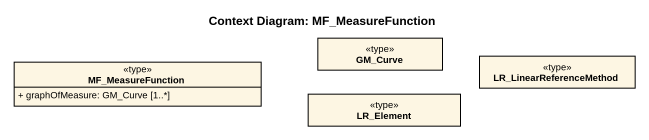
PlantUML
@startuml
title Context Diagram: MF_MeasureFunction
hide circle
hide empty members
skinparam classAttributeIconSize 0
class MF_MeasureFunction <<type>> {
  + graphOfMeasure: GM_Curve [1..*]
}
class GM_Curve <<type>>
class LR_LinearReferenceMethod <<type>>
class LR_Element <<type>>
@enduml
